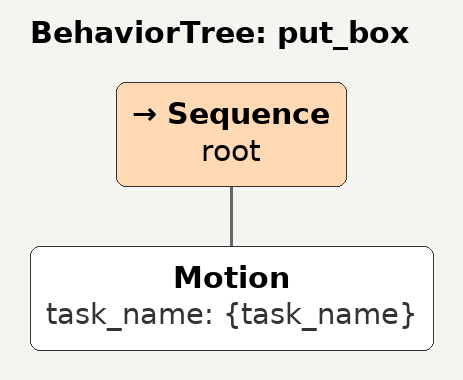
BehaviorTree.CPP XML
<root BTCPP_format="4" >
     <BehaviorTree ID="put_box">
        <Sequence name="root">
            <Motion     task_name="{task_name}" />
        </Sequence>
     </BehaviorTree>
 </root>
